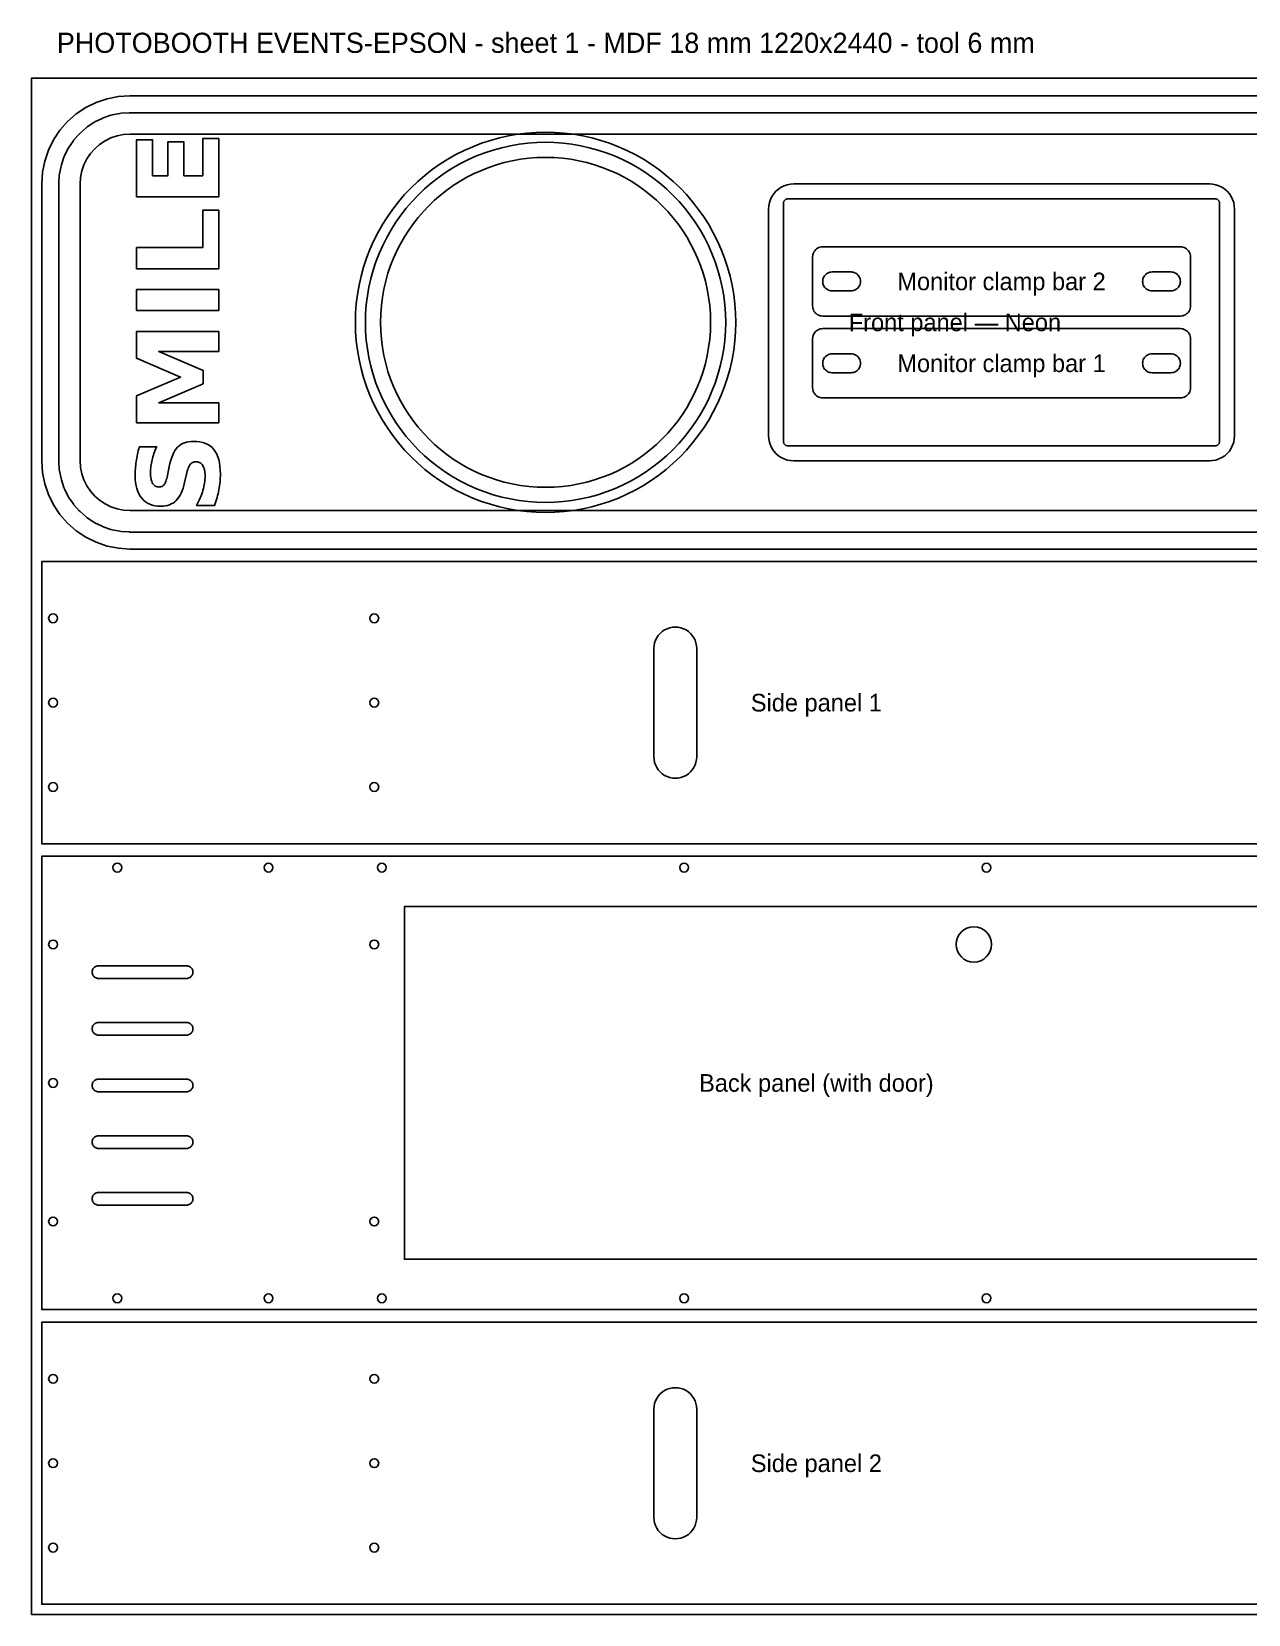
# Model space of a CAD drawing. Header units: millimetres. Extents: x 0 to 2440, y 0 to 1257.
# Drawn here: x 0 to 966, y 0 to 1257 of the extents above; entities that cross this region are included whole.
import ezdxf
from ezdxf.enums import TextEntityAlignment as Align

# ---------------------------------------------------------------- set-up
doc = ezdxf.new("R2010")
doc.units = ezdxf.units.MM
for name, color, linetype in [('CUT_DOOR', 6, 'Continuous'), ('CUT_INSIDE', 5, 'Continuous'), ('CUT_NESTED', 140, 'Continuous'), ('CUT_OUTSIDE', 1, 'Continuous'), ('DRILL_7', 3, 'Continuous'), ('ENGRAVE_V', 2, 'Continuous'), ('LABELS', 7, 'Continuous'), ('POCKET_8', 30, 'Continuous'), ('SHEET', 8, 'Continuous')]:
    doc.layers.add(name, color=color, linetype=linetype)

msp = doc.modelspace()

# ---------------------------------------------------------------- linework, layer by layer
at = {"layer": 'CUT_DOOR'}
msp.add_lwpolyline([(1198, 562), (296, 562), (296, 282), (1198, 282)], close=True, dxfattribs=at)
at = {"layer": 'CUT_INSIDE'}
for points in [[(83.335, 1125.635), (83.335, 1171.039), (96.051, 1171.039), (96.051, 1142.459), (108.2, 1142.459), (108.2, 1169.334), (120.916, 1169.334), (120.916, 1142.459), (135.861, 1142.459), (135.861, 1172), (148.578, 1172), (148.578, 1125.635)], [(940, 1124), (940.392, 1123.974), (940.776, 1123.898), (941.148, 1123.772), (941.5, 1123.598), (941.826, 1123.38), (942.121, 1123.121), (942.38, 1122.826), (942.598, 1122.5), (942.772, 1122.148), (942.898, 1121.776), (942.974, 1121.392), (943, 1121), (943, 931), (942.974, 930.608), (942.898, 930.224), (942.772, 929.852), (942.598, 929.5), (942.38, 929.174), (942.121, 928.879), (941.826, 928.62), (941.5, 928.402), (941.148, 928.228), (940.776, 928.102), (940.392, 928.026), (940, 928), (600, 928), (599.608, 928.026), (599.224, 928.102), (598.852, 928.228), (598.5, 928.402), (598.174, 928.62), (597.879, 928.879), (597.62, 929.174), (597.402, 929.5), (597.228, 929.852), (597.102, 930.224), (597.026, 930.608), (597, 931), (597, 1121), (597.026, 1121.392), (597.102, 1121.776), (597.228, 1122.148), (597.402, 1122.5), (597.62, 1122.826), (597.879, 1123.121), (598.174, 1123.38), (598.5, 1123.598), (598.852, 1123.772), (599.224, 1123.898), (599.608, 1123.974), (600, 1124)], [(83.335, 1068.607), (83.335, 1085.431), (135.861, 1085.431), (135.861, 1114.972), (148.578, 1114.972), (148.578, 1068.607)], [(635.5, 1051), (634.521, 1051.064), (633.559, 1051.256), (632.63, 1051.571), (631.75, 1052.005), (630.934, 1052.55), (630.197, 1053.197), (629.55, 1053.934), (629.005, 1054.75), (628.571, 1055.63), (628.256, 1056.559), (628.064, 1057.521), (628, 1058.5), (628.064, 1059.479), (628.256, 1060.441), (628.571, 1061.37), (629.005, 1062.25), (629.55, 1063.066), (630.197, 1063.803), (630.934, 1064.45), (631.75, 1064.995), (632.63, 1065.429), (633.559, 1065.744), (634.521, 1065.936), (635.5, 1066), (650.5, 1066), (651.479, 1065.936), (652.441, 1065.744), (653.37, 1065.429), (654.25, 1064.995), (655.066, 1064.45), (655.803, 1063.803), (656.45, 1063.066), (656.995, 1062.25), (657.429, 1061.37), (657.744, 1060.441), (657.936, 1059.479), (658, 1058.5), (657.936, 1057.521), (657.744, 1056.559), (657.429, 1055.63), (656.995, 1054.75), (656.45, 1053.934), (655.803, 1053.197), (655.066, 1052.55), (654.25, 1052.005), (653.37, 1051.571), (652.441, 1051.256), (651.479, 1051.064), (650.5, 1051)], [(889.5, 1051), (888.521, 1051.064), (887.559, 1051.256), (886.63, 1051.571), (885.75, 1052.005), (884.934, 1052.55), (884.197, 1053.197), (883.55, 1053.934), (883.005, 1054.75), (882.571, 1055.63), (882.256, 1056.559), (882.064, 1057.521), (882, 1058.5), (882.064, 1059.479), (882.256, 1060.441), (882.571, 1061.37), (883.005, 1062.25), (883.55, 1063.066), (884.197, 1063.803), (884.934, 1064.45), (885.75, 1064.995), (886.63, 1065.429), (887.559, 1065.744), (888.521, 1065.936), (889.5, 1066), (904.5, 1066), (905.479, 1065.936), (906.441, 1065.744), (907.37, 1065.429), (908.25, 1064.995), (909.066, 1064.45), (909.803, 1063.803), (910.45, 1063.066), (910.995, 1062.25), (911.429, 1061.37), (911.744, 1060.441), (911.936, 1059.479), (912, 1058.5), (911.936, 1057.521), (911.744, 1056.559), (911.429, 1055.63), (910.995, 1054.75), (910.45, 1053.934), (909.803, 1053.197), (909.066, 1052.55), (908.25, 1052.005), (907.37, 1051.571), (906.441, 1051.256), (905.479, 1051.064), (904.5, 1051)], [(83.335, 1035.308), (83.335, 1052.132), (148.578, 1052.132), (148.578, 1035.308)], [(83.335, 946.248), (83.335, 967.661), (118.251, 982.519), (83.335, 997.464), (83.335, 1018.833), (148.578, 1018.833), (148.578, 1002.927), (100.858, 1002.927), (136.036, 987.894), (136.036, 977.231), (100.858, 962.199), (148.578, 962.199), (148.578, 946.248)], [(635.5, 986), (634.521, 986.064), (633.559, 986.256), (632.63, 986.571), (631.75, 987.005), (630.934, 987.55), (630.197, 988.197), (629.55, 988.934), (629.005, 989.75), (628.571, 990.63), (628.256, 991.559), (628.064, 992.521), (628, 993.5), (628.064, 994.479), (628.256, 995.441), (628.571, 996.37), (629.005, 997.25), (629.55, 998.066), (630.197, 998.803), (630.934, 999.45), (631.75, 999.995), (632.63, 1000.429), (633.559, 1000.744), (634.521, 1000.936), (635.5, 1001), (650.5, 1001), (651.479, 1000.936), (652.441, 1000.744), (653.37, 1000.429), (654.25, 999.995), (655.066, 999.45), (655.803, 998.803), (656.45, 998.066), (656.995, 997.25), (657.429, 996.37), (657.744, 995.441), (657.936, 994.479), (658, 993.5), (657.936, 992.521), (657.744, 991.559), (657.429, 990.63), (656.995, 989.75), (656.45, 988.934), (655.803, 988.197), (655.066, 987.55), (654.25, 987.005), (653.37, 986.571), (652.441, 986.256), (651.479, 986.064), (650.5, 986)], [(889.5, 986), (888.521, 986.064), (887.559, 986.256), (886.63, 986.571), (885.75, 987.005), (884.934, 987.55), (884.197, 988.197), (883.55, 988.934), (883.005, 989.75), (882.571, 990.63), (882.256, 991.559), (882.064, 992.521), (882, 993.5), (882.064, 994.479), (882.256, 995.441), (882.571, 996.37), (883.005, 997.25), (883.55, 998.066), (884.197, 998.803), (884.934, 999.45), (885.75, 999.995), (886.63, 1000.429), (887.559, 1000.744), (888.521, 1000.936), (889.5, 1001), (904.5, 1001), (905.479, 1000.936), (906.441, 1000.744), (907.37, 1000.429), (908.25, 999.995), (909.066, 999.45), (909.803, 998.803), (910.45, 998.066), (910.995, 997.25), (911.429, 996.37), (911.744, 995.441), (911.936, 994.479), (912, 993.5), (911.936, 992.521), (911.744, 991.559), (911.429, 990.63), (910.995, 989.75), (910.45, 988.934), (909.803, 988.197), (909.066, 987.55), (908.25, 987.005), (907.37, 986.571), (906.441, 986.256), (905.479, 986.064), (904.5, 986)], [(85.389, 927.195), (99.198, 927.195), (98.615, 925.856), (98.07, 924.524), (97.561, 923.201), (97.089, 921.886), (96.654, 920.579), (96.256, 919.28), (95.895, 917.99), (95.57, 916.708), (95.284, 915.438), (95.035, 914.187), (94.825, 912.953), (94.653, 911.737), (94.519, 910.538), (94.423, 909.358), (94.366, 908.195), (94.347, 907.05), (94.373, 905.592), (94.451, 904.231), (94.58, 902.97), (94.762, 901.806), (94.996, 900.741), (95.281, 899.774), (95.618, 898.905), (96.007, 898.135), (96.451, 897.459), (96.952, 896.873), (97.511, 896.378), (98.127, 895.972), (98.8, 895.657), (99.531, 895.431), (100.319, 895.296), (101.164, 895.251), (101.801, 895.282), (102.403, 895.373), (102.968, 895.525), (103.496, 895.737), (103.989, 896.011), (104.446, 896.345), (104.866, 896.74), (105.25, 897.196), (105.609, 897.731), (105.956, 898.366), (106.289, 899.1), (106.61, 899.932), (106.918, 900.864), (107.212, 901.895), (107.494, 903.025), (107.763, 904.253), (109.205, 911.42), (109.786, 914.042), (110.439, 916.467), (111.163, 918.696), (111.958, 920.728), (112.824, 922.563), (113.76, 924.202), (114.768, 925.644), (115.847, 926.89), (117.02, 927.965), (118.311, 928.897), (119.719, 929.686), (121.244, 930.331), (122.887, 930.833), (124.647, 931.191), (126.525, 931.406), (128.52, 931.478), (131.132, 931.378), (133.571, 931.078), (135.838, 930.578), (137.932, 929.878), (139.853, 928.977), (141.601, 927.877), (143.177, 926.576), (144.579, 925.076), (145.814, 923.37), (146.883, 921.453), (147.788, 919.325), (148.529, 916.986), (149.105, 914.436), (149.516, 911.675), (149.763, 908.703), (149.845, 905.521), (149.827, 903.968), (149.772, 902.415), (149.679, 900.86), (149.55, 899.304), (149.384, 897.747), (149.182, 896.188), (148.942, 894.628), (148.665, 893.066), (148.353, 891.504), (148.004, 889.942), (147.621, 888.379), (147.201, 886.817), (146.747, 885.255), (146.256, 883.693), (145.731, 882.13), (145.169, 880.568), (130.967, 880.568), (131.772, 882.124), (132.525, 883.667), (133.228, 885.196), (133.879, 886.713), (134.478, 888.217), (135.027, 889.708), (135.524, 891.186), (135.971, 892.651), (136.365, 894.103), (136.707, 895.542), (136.996, 896.968), (137.232, 898.381), (137.417, 899.781), (137.548, 901.168), (137.627, 902.542), (137.653, 903.904), (137.624, 905.24), (137.538, 906.496), (137.395, 907.671), (137.194, 908.765), (136.936, 909.779), (136.621, 910.713), (136.248, 911.565), (135.818, 912.338), (135.334, 913.024), (134.802, 913.619), (134.22, 914.122), (133.589, 914.534), (132.909, 914.854), (132.18, 915.082), (131.401, 915.22), (130.574, 915.265), (129.831, 915.234), (129.132, 915.141), (128.476, 914.986), (127.864, 914.768), (127.296, 914.489), (126.772, 914.147), (126.291, 913.743), (125.854, 913.277), (125.445, 912.718), (125.046, 912.036), (124.658, 911.23), (124.281, 910.3), (123.915, 909.247), (123.56, 908.07), (123.216, 906.77), (122.883, 905.346), (121.441, 898.834), (120.877, 896.47), (120.236, 894.269), (119.517, 892.233), (118.72, 890.362), (117.846, 888.656), (116.893, 887.113), (115.863, 885.736), (114.755, 884.523), (113.558, 883.463), (112.261, 882.544), (110.865, 881.767), (109.369, 881.131), (107.773, 880.636), (106.077, 880.283), (104.282, 880.071), (102.388, 880), (100.022, 880.098), (97.796, 880.393), (95.712, 880.885), (93.768, 881.573), (91.965, 882.458), (90.302, 883.54), (88.78, 884.818), (87.399, 886.293), (86.17, 887.952), (85.104, 889.783), (84.203, 891.787), (83.466, 893.962), (82.892, 896.309), (82.482, 898.829), (82.237, 901.521), (82.155, 904.384), (82.167, 905.733), (82.205, 907.091), (82.268, 908.459), (82.357, 909.836), (82.471, 911.223), (82.609, 912.619), (82.774, 914.025), (82.963, 915.44), (83.178, 916.867), (83.418, 918.305), (83.683, 919.756), (83.974, 921.22), (84.29, 922.695), (84.631, 924.183), (84.997, 925.683)], [(494, 767), (494.145, 769.219), (494.579, 771.4), (495.294, 773.506), (496.278, 775.5), (497.513, 777.349), (498.979, 779.021), (500.651, 780.487), (502.5, 781.722), (504.494, 782.706), (506.6, 783.421), (508.781, 783.855), (511, 784), (513.219, 783.855), (515.4, 783.421), (517.506, 782.706), (519.5, 781.722), (521.349, 780.487), (523.021, 779.021), (524.487, 777.349), (525.722, 775.5), (526.706, 773.506), (527.421, 771.4), (527.855, 769.219), (528, 767), (528, 681), (527.855, 678.781), (527.421, 676.6), (526.706, 674.494), (525.722, 672.5), (524.487, 670.651), (523.021, 668.979), (521.349, 667.513), (519.5, 666.278), (517.506, 665.294), (515.4, 664.579), (513.219, 664.145), (511, 664), (508.781, 664.145), (506.6, 664.579), (504.494, 665.294), (502.5, 666.278), (500.651, 667.513), (498.979, 668.979), (497.513, 670.651), (496.278, 672.5), (495.294, 674.494), (494.579, 676.6), (494.145, 678.781), (494, 681)], [(53, 505), (52.347, 505.043), (51.706, 505.17), (51.087, 505.381), (50.5, 505.67), (49.956, 506.033), (49.464, 506.464), (49.033, 506.956), (48.67, 507.5), (48.381, 508.087), (48.17, 508.706), (48.043, 509.347), (48, 510), (48.043, 510.653), (48.17, 511.294), (48.381, 511.913), (48.67, 512.5), (49.033, 513.044), (49.464, 513.536), (49.956, 513.967), (50.5, 514.33), (51.087, 514.619), (51.706, 514.83), (52.347, 514.957), (53, 515), (123, 515), (123.653, 514.957), (124.294, 514.83), (124.913, 514.619), (125.5, 514.33), (126.044, 513.967), (126.536, 513.536), (126.967, 513.044), (127.33, 512.5), (127.619, 511.913), (127.83, 511.294), (127.957, 510.653), (128, 510), (127.957, 509.347), (127.83, 508.706), (127.619, 508.087), (127.33, 507.5), (126.967, 506.956), (126.536, 506.464), (126.044, 506.033), (125.5, 505.67), (124.913, 505.381), (124.294, 505.17), (123.653, 505.043), (123, 505)], [(53, 460), (52.347, 460.043), (51.706, 460.17), (51.087, 460.381), (50.5, 460.67), (49.956, 461.033), (49.464, 461.464), (49.033, 461.956), (48.67, 462.5), (48.381, 463.087), (48.17, 463.706), (48.043, 464.347), (48, 465), (48.043, 465.653), (48.17, 466.294), (48.381, 466.913), (48.67, 467.5), (49.033, 468.044), (49.464, 468.536), (49.956, 468.967), (50.5, 469.33), (51.087, 469.619), (51.706, 469.83), (52.347, 469.957), (53, 470), (123, 470), (123.653, 469.957), (124.294, 469.83), (124.913, 469.619), (125.5, 469.33), (126.044, 468.967), (126.536, 468.536), (126.967, 468.044), (127.33, 467.5), (127.619, 466.913), (127.83, 466.294), (127.957, 465.653), (128, 465), (127.957, 464.347), (127.83, 463.706), (127.619, 463.087), (127.33, 462.5), (126.967, 461.956), (126.536, 461.464), (126.044, 461.033), (125.5, 460.67), (124.913, 460.381), (124.294, 460.17), (123.653, 460.043), (123, 460)], [(53, 415), (52.347, 415.043), (51.706, 415.17), (51.087, 415.381), (50.5, 415.67), (49.956, 416.033), (49.464, 416.464), (49.033, 416.956), (48.67, 417.5), (48.381, 418.087), (48.17, 418.706), (48.043, 419.347), (48, 420), (48.043, 420.653), (48.17, 421.294), (48.381, 421.913), (48.67, 422.5), (49.033, 423.044), (49.464, 423.536), (49.956, 423.967), (50.5, 424.33), (51.087, 424.619), (51.706, 424.83), (52.347, 424.957), (53, 425), (123, 425), (123.653, 424.957), (124.294, 424.83), (124.913, 424.619), (125.5, 424.33), (126.044, 423.967), (126.536, 423.536), (126.967, 423.044), (127.33, 422.5), (127.619, 421.913), (127.83, 421.294), (127.957, 420.653), (128, 420), (127.957, 419.347), (127.83, 418.706), (127.619, 418.087), (127.33, 417.5), (126.967, 416.956), (126.536, 416.464), (126.044, 416.033), (125.5, 415.67), (124.913, 415.381), (124.294, 415.17), (123.653, 415.043), (123, 415)], [(53, 370), (52.347, 370.043), (51.706, 370.17), (51.087, 370.381), (50.5, 370.67), (49.956, 371.033), (49.464, 371.464), (49.033, 371.956), (48.67, 372.5), (48.381, 373.087), (48.17, 373.706), (48.043, 374.347), (48, 375), (48.043, 375.653), (48.17, 376.294), (48.381, 376.913), (48.67, 377.5), (49.033, 378.044), (49.464, 378.536), (49.956, 378.967), (50.5, 379.33), (51.087, 379.619), (51.706, 379.83), (52.347, 379.957), (53, 380), (123, 380), (123.653, 379.957), (124.294, 379.83), (124.913, 379.619), (125.5, 379.33), (126.044, 378.967), (126.536, 378.536), (126.967, 378.044), (127.33, 377.5), (127.619, 376.913), (127.83, 376.294), (127.957, 375.653), (128, 375), (127.957, 374.347), (127.83, 373.706), (127.619, 373.087), (127.33, 372.5), (126.967, 371.956), (126.536, 371.464), (126.044, 371.033), (125.5, 370.67), (124.913, 370.381), (124.294, 370.17), (123.653, 370.043), (123, 370)], [(53, 325), (52.347, 325.043), (51.706, 325.17), (51.087, 325.381), (50.5, 325.67), (49.956, 326.033), (49.464, 326.464), (49.033, 326.956), (48.67, 327.5), (48.381, 328.087), (48.17, 328.706), (48.043, 329.347), (48, 330), (48.043, 330.653), (48.17, 331.294), (48.381, 331.913), (48.67, 332.5), (49.033, 333.044), (49.464, 333.536), (49.956, 333.967), (50.5, 334.33), (51.087, 334.619), (51.706, 334.83), (52.347, 334.957), (53, 335), (123, 335), (123.653, 334.957), (124.294, 334.83), (124.913, 334.619), (125.5, 334.33), (126.044, 333.967), (126.536, 333.536), (126.967, 333.044), (127.33, 332.5), (127.619, 331.913), (127.83, 331.294), (127.957, 330.653), (128, 330), (127.957, 329.347), (127.83, 328.706), (127.619, 328.087), (127.33, 327.5), (126.967, 326.956), (126.536, 326.464), (126.044, 326.033), (125.5, 325.67), (124.913, 325.381), (124.294, 325.17), (123.653, 325.043), (123, 325)], [(494, 163), (494.145, 165.219), (494.579, 167.4), (495.294, 169.506), (496.278, 171.5), (497.513, 173.349), (498.979, 175.021), (500.651, 176.487), (502.5, 177.722), (504.494, 178.706), (506.6, 179.421), (508.781, 179.855), (511, 180), (513.219, 179.855), (515.4, 179.421), (517.506, 178.706), (519.5, 177.722), (521.349, 176.487), (523.021, 175.021), (524.487, 173.349), (525.722, 171.5), (526.706, 169.506), (527.421, 167.4), (527.855, 165.219), (528, 163), (528, 77), (527.855, 74.781), (527.421, 72.6), (526.706, 70.494), (525.722, 68.5), (524.487, 66.651), (523.021, 64.979), (521.349, 63.513), (519.5, 62.278), (517.506, 61.294), (515.4, 60.579), (513.219, 60.145), (511, 60), (508.781, 60.145), (506.6, 60.579), (504.494, 61.294), (502.5, 62.278), (500.651, 63.513), (498.979, 64.979), (497.513, 66.651), (496.278, 68.5), (495.294, 70.494), (494.579, 72.6), (494.145, 74.781), (494, 77)]]:
    msp.add_lwpolyline(points, close=True, dxfattribs=at)
for centre, radius in [((408, 1026), 131), ((748, 532), 14)]:
    msp.add_circle(centre, radius, dxfattribs=at)
at = {"layer": 'CUT_NESTED'}
for points in [[(620, 1078), (620.068, 1079.044), (620.273, 1080.071), (620.609, 1081.061), (621.072, 1082), (621.653, 1082.87), (622.343, 1083.657), (623.13, 1084.347), (624, 1084.928), (624.939, 1085.391), (625.929, 1085.727), (626.956, 1085.932), (628, 1086), (912, 1086), (913.044, 1085.932), (914.071, 1085.727), (915.061, 1085.391), (916, 1084.928), (916.87, 1084.347), (917.657, 1083.657), (918.347, 1082.87), (918.928, 1082), (919.391, 1081.061), (919.727, 1080.071), (919.932, 1079.044), (920, 1078), (920, 1039), (919.932, 1037.956), (919.727, 1036.929), (919.391, 1035.939), (918.928, 1035), (918.347, 1034.13), (917.657, 1033.343), (916.87, 1032.653), (916, 1032.072), (915.061, 1031.609), (914.071, 1031.273), (913.044, 1031.068), (912, 1031), (628, 1031), (626.956, 1031.068), (625.929, 1031.273), (624.939, 1031.609), (624, 1032.072), (623.13, 1032.653), (622.343, 1033.343), (621.653, 1034.13), (621.072, 1035), (620.609, 1035.939), (620.273, 1036.929), (620.068, 1037.956), (620, 1039)], [(620, 1013), (620.068, 1014.044), (620.273, 1015.071), (620.609, 1016.061), (621.072, 1017), (621.653, 1017.87), (622.343, 1018.657), (623.13, 1019.347), (624, 1019.928), (624.939, 1020.391), (625.929, 1020.727), (626.956, 1020.932), (628, 1021), (912, 1021), (913.044, 1020.932), (914.071, 1020.727), (915.061, 1020.391), (916, 1019.928), (916.87, 1019.347), (917.657, 1018.657), (918.347, 1017.87), (918.928, 1017), (919.391, 1016.061), (919.727, 1015.071), (919.932, 1014.044), (920, 1013), (920, 974), (919.932, 972.956), (919.727, 971.929), (919.391, 970.939), (918.928, 970), (918.347, 969.13), (917.657, 968.343), (916.87, 967.653), (916, 967.072), (915.061, 966.609), (914.071, 966.273), (913.044, 966.068), (912, 966), (628, 966), (626.956, 966.068), (625.929, 966.273), (624.939, 966.609), (624, 967.072), (623.13, 967.653), (622.343, 968.343), (621.653, 969.13), (621.072, 970), (620.609, 970.939), (620.273, 971.929), (620.068, 972.956), (620, 974)]]:
    msp.add_lwpolyline(points, close=True, dxfattribs=at)
at = {"layer": 'CUT_OUTSIDE'}
msp.add_lwpolyline([(1458, 846), (198, 846), (128, 846), (78, 846), (68.863, 846.599), (59.883, 848.385), (51.212, 851.328), (43, 855.378), (35.387, 860.465), (28.503, 866.503), (22.465, 873.387), (17.378, 881), (13.328, 889.212), (10.385, 897.883), (8.599, 906.863), (8, 916), (8, 1136), (8.599, 1145.137), (10.385, 1154.117), (13.328, 1162.788), (17.378, 1171), (22.465, 1178.613), (28.503, 1185.497), (35.387, 1191.535), (43, 1196.622), (51.212, 1200.672), (59.883, 1203.615), (68.863, 1205.401), (78, 1206), (128, 1206), (198, 1206), (1458, 1206)], dxfattribs=at)
for points in [[(1238, 836), (8, 836), (8, 612), (1238, 612)], [(1238, 602), (8, 602), (8, 242), (1238, 242)], [(1238, 232), (8, 232), (8, 8), (1238, 8)]]:
    msp.add_lwpolyline(points, close=True, dxfattribs=at)
at = {"layer": 'DRILL_7'}
for centre in [(17, 791), (272, 791), (17, 724), (272, 724), (17, 657), (272, 657), (68, 593), (188, 593), (278, 593), (518, 593), (758, 593), (17, 532), (272, 532), (17, 422), (17, 312), (272, 312), (68, 251), (188, 251), (278, 251), (518, 251), (758, 251), (17, 187), (272, 187), (17, 120), (272, 120), (17, 53), (272, 53)]:
    msp.add_circle(centre, 3.5, dxfattribs=at)
at = {"layer": 'ENGRAVE_V'}
for points in [[(408, 1177), (415.409, 1176.818), (422.801, 1176.273), (430.156, 1175.366), (437.459, 1174.099), (444.69, 1172.475), (451.833, 1170.498), (458.87, 1168.173), (465.785, 1165.506), (472.561, 1162.502), (479.181, 1159.17), (485.63, 1155.517), (491.891, 1151.552), (497.951, 1147.284), (503.793, 1142.725), (509.405, 1137.884), (514.773, 1132.773), (519.884, 1127.405), (524.725, 1121.793), (529.284, 1115.951), (533.552, 1109.891), (537.517, 1103.63), (541.17, 1097.181), (544.502, 1090.561), (547.506, 1083.785), (550.173, 1076.87), (552.498, 1069.833), (554.475, 1062.69), (556.099, 1055.459), (557.366, 1048.156), (558.273, 1040.801), (558.818, 1033.409), (559, 1026), (558.818, 1018.591), (558.273, 1011.199), (557.366, 1003.844), (556.099, 996.541), (554.475, 989.31), (552.498, 982.167), (550.173, 975.13), (547.506, 968.215), (544.502, 961.439), (541.17, 954.819), (537.517, 948.37), (533.552, 942.109), (529.284, 936.049), (524.725, 930.207), (519.884, 924.595), (514.773, 919.227), (509.405, 914.116), (503.793, 909.275), (497.951, 904.716), (491.891, 900.448), (485.63, 896.483), (479.181, 892.83), (472.561, 889.498), (465.785, 886.494), (458.87, 883.827), (451.833, 881.502), (444.69, 879.525), (437.459, 877.901), (430.156, 876.634), (422.801, 875.727), (415.409, 875.182), (408, 875), (400.591, 875.182), (393.199, 875.727), (385.844, 876.634), (378.541, 877.901), (371.31, 879.525), (364.167, 881.502), (357.13, 883.827), (350.215, 886.494), (343.439, 889.498), (336.819, 892.83), (330.37, 896.483), (324.109, 900.448), (318.049, 904.716), (312.207, 909.275), (306.595, 914.116), (301.227, 919.227), (296.116, 924.595), (291.275, 930.207), (286.716, 936.049), (282.448, 942.109), (278.483, 948.37), (274.83, 954.819), (271.498, 961.439), (268.494, 968.215), (265.827, 975.13), (263.502, 982.167), (261.525, 989.31), (259.901, 996.541), (258.634, 1003.844), (257.727, 1011.199), (257.182, 1018.591), (257, 1026), (257.182, 1033.409), (257.727, 1040.801), (258.634, 1048.156), (259.901, 1055.459), (261.525, 1062.69), (263.502, 1069.833), (265.827, 1076.87), (268.494, 1083.785), (271.498, 1090.561), (274.83, 1097.181), (278.483, 1103.63), (282.448, 1109.891), (286.716, 1115.951), (291.275, 1121.793), (296.116, 1127.405), (301.227, 1132.773), (306.595, 1137.884), (312.207, 1142.725), (318.049, 1147.284), (324.109, 1151.552), (330.37, 1155.517), (336.819, 1159.17), (343.439, 1162.502), (350.215, 1165.506), (357.13, 1168.173), (364.167, 1170.498), (371.31, 1172.475), (378.541, 1174.099), (385.844, 1175.366), (393.199, 1176.273), (400.591, 1176.818), (408, 1177)], [(408, 1169), (415.017, 1168.828), (422.016, 1168.311), (428.982, 1167.452), (435.898, 1166.252), (442.746, 1164.714), (449.511, 1162.842), (456.175, 1160.641), (462.724, 1158.115), (469.14, 1155.27), (475.41, 1152.115), (481.517, 1148.655), (487.447, 1144.9), (493.185, 1140.859), (498.718, 1136.54), (504.033, 1131.956), (509.116, 1127.116), (513.956, 1122.033), (518.54, 1116.718), (522.859, 1111.185), (526.9, 1105.447), (530.655, 1099.517), (534.115, 1093.41), (537.27, 1087.14), (540.115, 1080.724), (542.641, 1074.175), (544.842, 1067.511), (546.714, 1060.746), (548.252, 1053.898), (549.452, 1046.982), (550.311, 1040.016), (550.828, 1033.017), (551, 1026), (550.828, 1018.983), (550.311, 1011.984), (549.452, 1005.018), (548.252, 998.102), (546.714, 991.254), (544.842, 984.489), (542.641, 977.825), (540.115, 971.276), (537.27, 964.86), (534.115, 958.59), (530.655, 952.483), (526.9, 946.553), (522.859, 940.815), (518.54, 935.282), (513.956, 929.967), (509.116, 924.884), (504.033, 920.044), (498.718, 915.46), (493.185, 911.141), (487.447, 907.1), (481.517, 903.345), (475.41, 899.885), (469.14, 896.73), (462.724, 893.885), (456.175, 891.359), (449.511, 889.158), (442.746, 887.286), (435.898, 885.748), (428.982, 884.548), (422.016, 883.689), (415.017, 883.172), (408, 883), (400.983, 883.172), (393.984, 883.689), (387.018, 884.548), (380.102, 885.748), (373.254, 887.286), (366.489, 889.158), (359.825, 891.359), (353.276, 893.885), (346.86, 896.73), (340.59, 899.885), (334.483, 903.345), (328.553, 907.1), (322.815, 911.141), (317.282, 915.46), (311.967, 920.044), (306.884, 924.884), (302.044, 929.967), (297.46, 935.282), (293.141, 940.815), (289.1, 946.553), (285.345, 952.483), (281.885, 958.59), (278.73, 964.86), (275.885, 971.276), (273.359, 977.825), (271.158, 984.489), (269.286, 991.254), (267.748, 998.102), (266.548, 1005.018), (265.689, 1011.984), (265.172, 1018.983), (265, 1026), (265.172, 1033.017), (265.689, 1040.016), (266.548, 1046.982), (267.748, 1053.898), (269.286, 1060.746), (271.158, 1067.511), (273.359, 1074.175), (275.885, 1080.724), (278.73, 1087.14), (281.885, 1093.41), (285.345, 1099.517), (289.1, 1105.447), (293.141, 1111.185), (297.46, 1116.718), (302.044, 1122.033), (306.884, 1127.116), (311.967, 1131.956), (317.282, 1136.54), (322.815, 1140.859), (328.553, 1144.9), (334.483, 1148.655), (340.59, 1152.115), (346.86, 1155.27), (353.276, 1158.115), (359.825, 1160.641), (366.489, 1162.842), (373.254, 1164.714), (380.102, 1166.252), (387.018, 1167.452), (393.984, 1168.311), (400.983, 1168.828), (408, 1169)], [(935, 1136), (937.611, 1135.829), (940.176, 1135.319), (942.654, 1134.478), (945, 1133.321), (947.175, 1131.867), (949.142, 1130.142), (950.867, 1128.175), (952.321, 1126), (953.478, 1123.654), (954.319, 1121.176), (954.829, 1118.611), (955, 1116), (955, 936), (954.829, 933.389), (954.319, 930.824), (953.478, 928.346), (952.321, 926), (950.867, 923.825), (949.142, 921.858), (947.175, 920.133), (945, 918.679), (942.654, 917.522), (940.176, 916.681), (937.611, 916.171), (935, 916), (605, 916), (602.389, 916.171), (599.824, 916.681), (597.346, 917.522), (595, 918.679), (592.825, 920.133), (590.858, 921.858), (589.133, 923.825), (587.679, 926), (586.522, 928.346), (585.681, 930.824), (585.171, 933.389), (585, 936), (585, 1116), (585.171, 1118.611), (585.681, 1121.176), (586.522, 1123.654), (587.679, 1126), (589.133, 1128.175), (590.858, 1130.142), (592.825, 1131.867), (595, 1133.321), (597.346, 1134.478), (599.824, 1135.319), (602.389, 1135.829), (605, 1136), (935, 1136)]]:
    msp.add_lwpolyline(points, close=True, dxfattribs=at)
at = {"layer": 'POCKET_8'}
for points in [[(1368, 859.5), (78, 859.5), (77.444, 859.518), (71.179, 859.929), (70.076, 860.074), (63.918, 861.299), (62.844, 861.587), (56.899, 863.605), (55.872, 864.03), (50.241, 866.807), (49.278, 867.363), (44.057, 870.852), (43.175, 871.528), (38.454, 875.668), (37.668, 876.454), (33.528, 881.175), (32.852, 882.057), (29.363, 887.278), (28.807, 888.241), (26.03, 893.872), (25.605, 894.899), (23.587, 900.844), (23.299, 901.918), (22.074, 908.076), (21.929, 909.179), (21.518, 915.444), (21.5, 916), (21.5, 1136), (21.518, 1136.556), (21.929, 1142.821), (22.074, 1143.924), (23.299, 1150.082), (23.587, 1151.156), (25.605, 1157.101), (26.03, 1158.128), (28.807, 1163.759), (29.363, 1164.722), (32.852, 1169.943), (33.528, 1170.825), (37.668, 1175.546), (38.454, 1176.332), (43.175, 1180.472), (44.057, 1181.148), (49.278, 1184.637), (50.241, 1185.193), (55.872, 1187.97), (56.899, 1188.395), (62.844, 1190.413), (63.918, 1190.701), (70.076, 1191.926), (71.179, 1192.071), (77.444, 1192.482), (78, 1192.5), (1368, 1192.5)], [(1368, 1175.5), (78.278, 1175.5), (72.847, 1175.144), (67.781, 1174.136), (62.891, 1172.476), (58.259, 1170.192), (53.965, 1167.323), (50.082, 1163.918), (46.677, 1160.035), (43.808, 1155.741), (41.524, 1151.109), (39.864, 1146.219), (38.856, 1141.153), (38.5, 1135.722), (38.5, 916.278), (38.856, 910.847), (39.864, 905.781), (41.524, 900.891), (43.808, 896.259), (46.677, 891.965), (50.082, 888.082), (53.965, 884.677), (58.259, 881.808), (62.891, 879.524), (67.781, 877.864), (72.847, 876.856), (78.278, 876.5), (1368, 876.5)]]:
    msp.add_lwpolyline(points, dxfattribs=at)
at = {"layer": 'SHEET'}
msp.add_lwpolyline([(0, 0), (2440, 0), (2440, 1220), (0, 1220)], close=True, dxfattribs=at)

# ---------------------------------------------------------------- texts
at = {"layer": 'LABELS'}
msp.add_text('PHOTOBOOTH EVENTS-EPSON - sheet 1 - MDF 18 mm 1220x2440 - tool 6 mm', height=16, dxfattribs=at).set_placement((20, 1240))
for s, p in [('Monitor clamp bar 2', (770, 1058.5)), ('Front panel — Neon', (733, 1026)), ('Monitor clamp bar 1', (770, 993.5)), ('Side panel 1', (623, 724)), ('Back panel (with door)', (623, 422)), ('Side panel 2', (623, 120))]:
    msp.add_text(s, height=14, dxfattribs=at).set_placement(p, align=Align.MIDDLE_CENTER)

doc.saveas('drawing.dxf')
